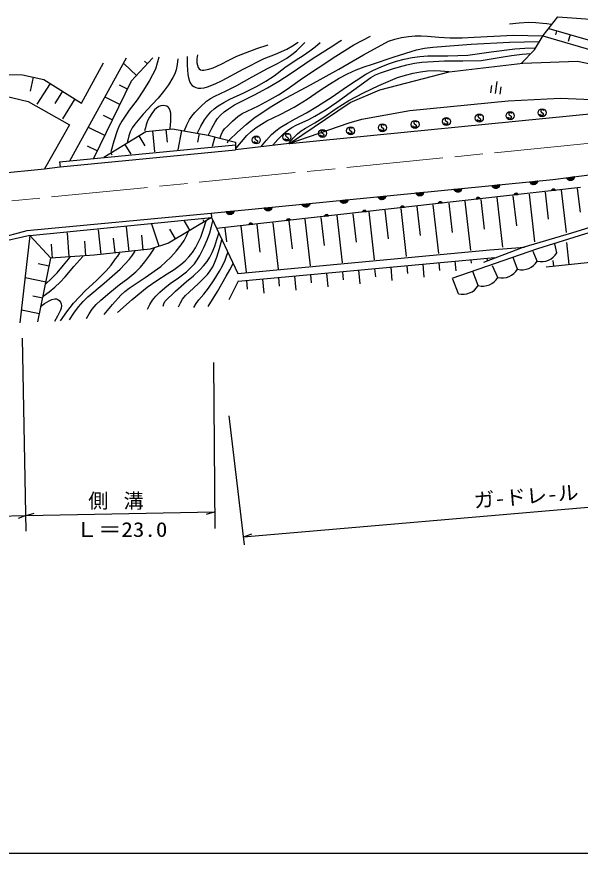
# Model space of a CAD drawing. Units: millimetres, scale not verified. Extents: x 40000 to 680000, y 20000 to 380000.
# Drawn here: x 176351 to 246602, y 205000 to 309266 of the extents above; entities that cross this region are included whole.
import ezdxf
from ezdxf.enums import TextEntityAlignment as Align

# ---------------------------------------------------------------- set-up
doc = ezdxf.new("R2010")
doc.units = ezdxf.units.MM
doc.header["$LTSCALE"] = 1000
doc.linetypes.add('CHAIN', pattern=[18.5, 12, -1.5, 3.5, -1.5])
for name, color, linetype, lineweight in [('M-BGD', 7, 'Continuous', 25), ('M-BMK', 2, 'CHAIN', 13), ('M-TTL-BAND', 7, 'Continuous', 25)]:
    doc.layers.add(name, color=color, linetype=linetype, lineweight=lineweight)
doc.styles.add('ＭＳ ゴシック', font='')
doc.styles.get('ＭＳ ゴシック').set_extended_font_data('MS Gothic')

# ---------------------------------------------------------------- blocks, each defined once
blk = doc.blocks.new('BUHIN3')
at = {"color": 7, "linetype": 'Continuous', "lineweight": 25}
for p, q in [((-453, 598), (453, -598)), ((386, 485), (929, -233)), ((-571, -240), (-28, -957))]:
    blk.add_line(p, q, dxfattribs=at)
blk = doc.blocks.new('BUHIN6')
at = {"color": 7, "linetype": 'Continuous', "lineweight": 25}
for p, q in [((349, 328), (-252, -407)), ((-188, -427), (382, 269)), ((406, 200), (-115, -436)), ((-38, -441), (423, 122)), ((433, 36), (50, -432)), ((173, -381), (409, -92))]:
    blk.add_line(p, q, dxfattribs=at)
blk.add_lwpolyline([(317, 387), (380, 283), (419, 177), (443, 32), (420, -91), (374, -206), (276, -326), (172, -393), (56, -440), (-90, -446), (-204, -431), (-317, -387)], close=True, dxfattribs=at)
blk = doc.blocks.new('BUHIN7')
at = {"color": 7, "linetype": 'Continuous', "lineweight": 25}
for p, q in [((339, 338), (-240, -414)), ((-176, -433), (374, 280)), ((400, 212), (-102, -439)), ((-25, -442), (419, 135)), ((432, 49), (63, -430)), ((184, -375), (411, -80))]:
    blk.add_line(p, q, dxfattribs=at)
blk.add_lwpolyline([(305, 396), (372, 294), (414, 189), (442, 45), (422, -79), (380, -195), (285, -318), (184, -388), (69, -438), (-77, -449), (-191, -437), (-305, -396)], close=True, dxfattribs=at)
blk = doc.blocks.new('BUHIN10')
at = {"color": 7, "linetype": 'Continuous', "lineweight": 25}
for p, q in [((-216, -21), (-28, 216)), ((16, 221), (-211, -64)), ((-89, 189), (-205, 43)), ((-202, -103), (54, 219)), ((91, 215), (-189, -137)), ((-172, -166), (123, 205))]:
    blk.add_line(p, q, dxfattribs=at)
blk.add_lwpolyline([(-156, -196), (-188, -144), (-208, -91), (-221, -19), (-210, 43), (-188, 100), (-140, 161), (-89, 195), (-31, 220), (42, 224), (99, 217), (156, 196)], close=True, dxfattribs=at)
blk = doc.blocks.new('BUHIN74')
at = {"color": 7, "linetype": 'Continuous', "lineweight": 25}
blk.add_lwpolyline([(-71, 351), (-111, 358), (-152, 349), (-200, 326), (-261, 279), (-303, 226), (-324, 162), (-316, 99), (-284, 52), (-259, 23), (-213, -4), (-168, -5), (144, 34), (195, 16), (249, -22), (281, -73), (296, -121), (295, -178), (247, -243), (155, -312), (111, -336), (59, -347), (5, -341), (-58, -317)], dxfattribs=at)
blk.add_circle((0, 0), 498, dxfattribs=at)
blk = doc.blocks.new('BUHIN126')
at = {"color": 7, "linetype": 'Continuous', "lineweight": 25}
blk.add_line((0, 0), (-425, -950), dxfattribs=at)

msp = doc.modelspace()

# ---------------------------------------------------------------- linework, layer by layer
at = {"layer": 'M-BGD'}
for p, q in [((241960, 306914), (243809, 309266)), ((243809, 309266), (250663, 308768)), ((242667, 307813), (247857, 306295)), ((240914, 305154), (241960, 306914)), ((241956, 306899), (249277, 304747)), ((243657, 307524), (243508, 307016)), ((245337, 307032), (245089, 306186)), ((239277, 303468), (240914, 305154)), ((182984, 291325), (190028, 304162)), ((184406, 298509), (187188, 303531)), ((193308, 304136), (190620, 301216)), ((192636, 303406), (192273, 303741)), ((230262, 302379), (239460, 303490)), ((239460, 303490), (246258, 303725)), ((246258, 303725), (250545, 302832)), ((191292, 301946), (189725, 303389)), ((221627, 300144), (230262, 302379)), ((165791, 302282), (177053, 302004)), ((177053, 302004), (179741, 301448)), ((178397, 301726), (178040, 299998)), ((179741, 301448), (184406, 298509)), ((180514, 300961), (178874, 298358)), ((190620, 301216), (185905, 291577)), ((190149, 300252), (189142, 300745)), ((172719, 299913), (177783, 298720)), ((182059, 299988), (181097, 298461)), ((217935, 298559), (221627, 300144)), ((177783, 298720), (182920, 295789)), ((183604, 299015), (182037, 296528)), ((189206, 298324), (187447, 299184)), ((210351, 293476), (217935, 298559)), ((210354, 293468), (259096, 298257)), ((225365, 297584), (237605, 298765)), ((237605, 298765), (244087, 299129)), ((244087, 299129), (249236, 298917)), ((219367, 296494), (225365, 297584)), ((188263, 296396), (187160, 296936)), ((217792, 296039), (219367, 296494)), ((182920, 295789), (179810, 290314)), ((187320, 294468), (185401, 295407)), ((192428, 294960), (195764, 295284)), ((194930, 295203), (195084, 293619)), ((195764, 295284), (200195, 294496)), ((196872, 295087), (196444, 292680)), ((210328, 293463), (217792, 296039)), ((187190, 291762), (192428, 294960)), ((191555, 294427), (192318, 293177)), ((193262, 295041), (193518, 292408)), ((199087, 294693), (198895, 293615)), ((200195, 294496), (203635, 293636)), ((201029, 294288), (200726, 293077)), ((181688, 291200), (203635, 293316)), ((186377, 292541), (185178, 293127)), ((189809, 293361), (190558, 292134)), ((202697, 293871), (202604, 293496)), ((210328, 293463), (203633, 292687)), ((203635, 293636), (203635, 292687)), ((181748, 290577), (203635, 292687)), ((188063, 292295), (188200, 292072)), ((181688, 291200), (181748, 290577)), ((243175, 288985), (260902, 291260)), ((167210, 289052), (179801, 290313)), ((179801, 290313), (181742, 290575)), ((200575, 284790), (243175, 288985)), ((246634, 287974), (201269, 282869)), ((246229, 287866), (246571, 284921)), ((238215, 286939), (238632, 283212)), ((240215, 287167), (240909, 281196)), ((242219, 287400), (242611, 284030)), ((244224, 287633), (244836, 282370)), ((228238, 285822), (228917, 279759)), ((230233, 286046), (230642, 282390)), ((232229, 286269), (232914, 280146)), ((234224, 286492), (234637, 282801)), ((236219, 286716), (236911, 280534)), ((177628, 282619), (200570, 284789)), ((200570, 284789), (200630, 284251)), ((218261, 284706), (218658, 281157)), ((220256, 284929), (220922, 278984)), ((222252, 285152), (222653, 281568)), ((224247, 285376), (224919, 279372)), ((226242, 285599), (226648, 281979)), ((245534, 282327), (254101, 284968)), ((177989, 281990), (200634, 284260)), ((200633, 284257), (195258, 281049)), ((197945, 282653), (197219, 283870)), ((199737, 283722), (199591, 283966)), ((200634, 284260), (203900, 277283)), ((210280, 283812), (210669, 280335)), ((212275, 284036), (212927, 278210)), ((214270, 284259), (214664, 280746)), ((216266, 284482), (216924, 278597)), ((241307, 280385), (254031, 284319)), ((171691, 281019), (177636, 282620)), ((186871, 279646), (186555, 282717)), ((190370, 280007), (190053, 283081)), ((194126, 280663), (193189, 283413)), ((196154, 281583), (195427, 282801)), ((202298, 282919), (202491, 281196)), ((204294, 283142), (204932, 277435)), ((206289, 283366), (206674, 279923)), ((208284, 283589), (208930, 277822)), ((177988, 281990), (172001, 280627)), ((177988, 281990), (176746, 271114)), ((180605, 279155), (177989, 281990)), ((182883, 279325), (182661, 282312)), ((188620, 279826), (188431, 281670)), ((192119, 280187), (191929, 282033)), ((239473, 280532), (245534, 282327)), ((180808, 279170), (180677, 280926)), ((184959, 279479), (184823, 281308)), ((195258, 281049), (192994, 280277)), ((234563, 278670), (239473, 280532)), ((235343, 280199), (239639, 280543)), ((243701, 279839), (243426, 280961)), ((245220, 278364), (244918, 281137)), ((185996, 279556), (180605, 279155)), ((192994, 280277), (185996, 279556)), ((203900, 277283), (235343, 280199)), ((230612, 276697), (241307, 280385)), ((241243, 278818), (240726, 279999)), ((255712, 279506), (242358, 278053)), ((178991, 271226), (180605, 279155)), ((180403, 278164), (179010, 278448)), ((203950, 276286), (235964, 279244)), ((226967, 278413), (227118, 276785)), ((228967, 278598), (229056, 277629)), ((230966, 278783), (231077, 277583)), ((232965, 278967), (233005, 278535)), ((234965, 279152), (234987, 278912)), ((238785, 277798), (238254, 279244)), ((243312, 278157), (243234, 278877)), ((216971, 277489), (217065, 276472)), ((218970, 277674), (219126, 275992)), ((220969, 277859), (221062, 276858)), ((222969, 278044), (223122, 276388)), ((224968, 278228), (225059, 277243)), ((233869, 275756), (233219, 277505)), ((236327, 276777), (235668, 278214)), ((180000, 276182), (177386, 276714)), ((204975, 276381), (205073, 275314)), ((206974, 276566), (207137, 274802)), ((208974, 276750), (209071, 275700)), ((210973, 276935), (211133, 275198)), ((212972, 277120), (213068, 276086)), ((214971, 277305), (215129, 275595)), ((231411, 274735), (230724, 276543)), ((203950, 276286), (202775, 273986)), ((179596, 274199), (178376, 274448)), ((179192, 272217), (176925, 272678)), ((177527, 245129), (177082, 269219)), ((201074, 245495), (200917, 266150)), ((204739, 243447), (202841, 259521)), ((204623, 244428), (298718, 252521)), ((177491, 247084), (201058, 247536)), ((177543, 247085), (178537, 247391)), ((200953, 247534), (199959, 247227)), ((155612, 246664), (177491, 247084)), ((204680, 244433), (205652, 244805))]:
    msp.add_line(p, q, dxfattribs=at)
for points in [[(237777, 308398), (238984, 308523), (240189, 308588), (241054, 308564), (241928, 308479), (242443, 308411), (242969, 308336)], [(201725, 294158), (201832, 294546), (201994, 294905), (202271, 295281), (202609, 295634), (203240, 296258), (203899, 296825), (204467, 297187), (205077, 297504), (206492, 298173), (207875, 298894), (208984, 299547), (210060, 300252), (211970, 301600), (213913, 302898), (216122, 304360), (218371, 305775), (219394, 306320), (220441, 306843)], [(202813, 293879), (203855, 294879), (204938, 295836), (205919, 296609), (206937, 297333), (208155, 298118), (209405, 298851), (212972, 300775), (216509, 302751), (219584, 304516), (222677, 306220), (223491, 306467), (224335, 306659), (225176, 306804), (226021, 306890), (226787, 306901), (227553, 306852), (228971, 306708), (230397, 306624), (231895, 306634), (233392, 306705), (235825, 306858), (238269, 306952), (240076, 306946), (241895, 306905)], [(197279, 295091), (197556, 295782), (197884, 296439), (198190, 296887), (198553, 297311), (199273, 298054), (200028, 298746), (200520, 299080), (201046, 299366), (202442, 300010), (203802, 300705), (205702, 301785), (207632, 302812), (208839, 303441), (210016, 304122), (210628, 304551), (211211, 305034), (211740, 305523), (212264, 306035)], [(197590, 304325), (197601, 303215), (197674, 302081), (197744, 301650), (197872, 301239), (198015, 300964), (198214, 300714), (198415, 300552), (198658, 300436), (198973, 300362), (199310, 300346), (199730, 300397), (200145, 300508), (201070, 300892), (201973, 301333), (204570, 302723), (207213, 304068), (208625, 304617), (210017, 305224), (210735, 305635), (211425, 306097)], [(198881, 304512), (198817, 304026), (198813, 303529), (198867, 303229), (198985, 302924), (199099, 302758), (199255, 302639), (199453, 302585), (199688, 302589), (200278, 302725), (200829, 302913), (201830, 303364), (202779, 303858), (203807, 304345), (204878, 304785), (206277, 305296), (207702, 305781)], [(198896, 294780), (199306, 295610), (199775, 296422), (200136, 296927), (200543, 297393), (200975, 297791), (201456, 298149), (202175, 298588), (202932, 298979), (204649, 299777), (206338, 300630), (207402, 301243), (208435, 301908), (209785, 302920), (211169, 303881), (212053, 304426), (212903, 305018), (213539, 305532), (214161, 306066)], [(200277, 294548), (200654, 295358), (201084, 296139), (201396, 296586), (201755, 296995), (202223, 297416), (202732, 297792), (203516, 298278), (204336, 298714), (205986, 299526), (207607, 300389), (209027, 301238), (210418, 302139), (213190, 304002), (215998, 305816), (216419, 306084), (216841, 306352)], [(203715, 292884), (204352, 293688), (205041, 294459), (205589, 294971), (206184, 295443), (206849, 295889), (207544, 296283), (209254, 297106), (210936, 297982), (212561, 299011), (214163, 300096), (215342, 300868), (216553, 301588), (217594, 302141), (218661, 302639), (219662, 303035), (220683, 303374), (223422, 304274), (226192, 305121), (227199, 305335), (228225, 305491), (233008, 305829), (237789, 306106), (239634, 306144), (241477, 306190)], [(206877, 293152), (207471, 293885), (208104, 294571), (208631, 295035), (209197, 295453), (210106, 296020), (211062, 296545), (212469, 297301), (213834, 298103), (215660, 299284), (217461, 300521), (218658, 301333), (219889, 302096), (220817, 302593), (221781, 303040), (222713, 303407), (223674, 303721), (224641, 303979), (225631, 304179), (226611, 304318), (227597, 304397), (230100, 304406), (232590, 304475), (235504, 304895), (238430, 305254), (239677, 305336), (240927, 305400)], [(208282, 293257), (208908, 293970), (209578, 294641), (210096, 295069), (210658, 295454), (211289, 295801), (211952, 296097), (212753, 296450), (213530, 296859), (214918, 297706), (216271, 298604), (218371, 300173), (220510, 301696), (221096, 302009), (221709, 302267), (223335, 302798), (224984, 303273), (225922, 303462), (226871, 303592), (228265, 303702), (229664, 303752), (231956, 303761), (234255, 303831), (235499, 304000), (236747, 304230), (238038, 304442), (239346, 304595), (239883, 304648), (240420, 304698)], [(194061, 304231), (193874, 303474), (193631, 302739), (193285, 302009), (192883, 301302), (192157, 300097), (191379, 298925), (190387, 297601), (189445, 296241), (189131, 295652), (188869, 295029), (188459, 293737), (188098, 292417)], [(196450, 304030), (196367, 303332), (196223, 302643), (196047, 302160), (195811, 301686), (195252, 300789), (194648, 299933), (193970, 299113), (193244, 298331), (192133, 297128), (191067, 295887), (190756, 295421), (190496, 294924), (190316, 294418), (190190, 293884), (190160, 293736), (190130, 293579)], [(210325, 293529), (210811, 294116), (211337, 294657), (211818, 295036), (212339, 295369), (213506, 296039), (214634, 296756), (216180, 297813), (217760, 298819), (219598, 299783), (221473, 300698), (222643, 301213), (223836, 301672), (224797, 301980), (225784, 302232), (226668, 302403), (227572, 302515), (228370, 302552), (229169, 302528), (229698, 302490), (230237, 302443)], [(195490, 295321), (195547, 296267), (195544, 297266), (195498, 297549), (195395, 297802), (195260, 297967), (195071, 298098), (194843, 298181), (194601, 298203), (194318, 298163), (194049, 298063), (193767, 297886), (193516, 297654), (193178, 297224), (192886, 296754), (192657, 296278), (192486, 295783), (192386, 295409), (192297, 295030)], [(188918, 272401), (190741, 274004), (192607, 275564), (193826, 276406), (195094, 277208), (195969, 277778), (196815, 278402), (197335, 278854), (197813, 279350), (198245, 279890), (198635, 280473), (198989, 281114), (199288, 281780), (199647, 282788), (199960, 283824)], [(192646, 272814), (192932, 273383), (193271, 273920), (193695, 274438), (194172, 274925), (194802, 275494), (195476, 276020), (196505, 276726), (197496, 277478), (198018, 277956), (198498, 278478), (198860, 278975), (199173, 279507), (199684, 280504), (200138, 281525), (200411, 282315), (200626, 283126), (200708, 283477), (200790, 283839)], [(187243, 272154), (188271, 273386), (189349, 274582), (189839, 275037), (190373, 275451), (192372, 276774), (194332, 278145), (194955, 278701), (195547, 279309), (196229, 280050), (196861, 280828), (197222, 281388), (197529, 281977), (197650, 282237), (197769, 282499)], [(194607, 273173), (194688, 273499), (194822, 273791), (196157, 275058), (197531, 276278), (198373, 276966), (199183, 277707), (199652, 278214), (200082, 278768), (200425, 279308), (200720, 279886), (201037, 280673), (201301, 281491), (201418, 281894), (201531, 282298)], [(196528, 273113), (196747, 273606), (197017, 274065), (197401, 274521), (197841, 274948), (199005, 276021), (200126, 277139), (200484, 277605), (200793, 278106), (201066, 278692), (201283, 279301), (201615, 280378), (201931, 281458)], [(181813, 271374), (182603, 272476), (183448, 273550), (184166, 274355), (184934, 275127), (186239, 276337), (187498, 277587), (188110, 278307), (188680, 279073), (188935, 279440), (189192, 279819)], [(182949, 271494), (183483, 272329), (184065, 273127), (184626, 273764), (185231, 274360), (187267, 276069), (189256, 277818), (189846, 278414), (190390, 279049), (190767, 279539), (191133, 280039)], [(185030, 271634), (185366, 272236), (185754, 272804), (186262, 273384), (186820, 273929), (187955, 274902), (189136, 275836), (190192, 276624), (191208, 277460), (191776, 278063), (192306, 278715), (192929, 279553), (193506, 280419)], [(198429, 273033), (198722, 273516), (199065, 273965), (199676, 274674), (200242, 275424), (200965, 276466), (201644, 277550), (202007, 278227), (202319, 278940), (202499, 279407), (202671, 279877)], [(179633, 274433), (180379, 274959), (181102, 275543), (181763, 276178), (182382, 276856), (183479, 278128), (184575, 279398)], [(179940, 275942), (180678, 276628), (181375, 277358), (182196, 278312), (182994, 279298)], [(200214, 273162), (201367, 275034), (202467, 276935), (202897, 277713), (203324, 278493)], [(179304, 273133), (179823, 273510), (180403, 273856), (180743, 274006), (181095, 274096), (181298, 274093), (181487, 274029), (181660, 273893), (181798, 273706), (181892, 273481), (181925, 273249), (181889, 272962), (181789, 272674), (181438, 271964), (181061, 271292)]]:
    msp.add_lwpolyline(points, dxfattribs=at)
for centre in [(241791, 280968), (239333, 279947), (236875, 278926), (234417, 277905), (231959, 276884)]:
    msp.add_arc(centre, 2218, 255.68176, 329.42151, dxfattribs=at)
at = {"layer": 'M-BMK'}
msp.add_line((162295, 284973), (259908, 294702), dxfattribs=at)
at = {"layer": 'M-TTL-BAND'}
msp.add_line((40000, 205000), (579000, 205000), dxfattribs=at)

# ---------------------------------------------------------------- block references
at = {"layer": 'M-BGD', "rotation": 314.92377}
for name, p in [('BUHIN3', (236091, 300457)), ('BUHIN74', (234018, 296642)), ('BUHIN74', (237859, 296933)), ('BUHIN74', (241846, 297296)), ('BUHIN74', (221932, 295427)), ('BUHIN74', (226009, 295836)), ('BUHIN74', (229919, 296204)), ('BUHIN74', (214468, 294730)), ('BUHIN74', (217967, 295050)), ('BUHIN74', (206210, 293907)), ('BUHIN74', (210034, 294271)), ('BUHIN6', (240808, 288752)), ('BUHIN7', (245391, 289269)), ('BUHIN6', (226608, 287353)), ('BUHIN6', (231342, 287820)), ('BUHIN6', (236075, 288286)), ('BUHIN10', (243259, 287594)), ('BUHIN6', (217142, 286421)), ('BUHIN6', (221875, 286887)), ('BUHIN10', (233879, 286539)), ('BUHIN10', (238605, 287070)), ('BUHIN6', (207675, 285489)), ('BUHIN6', (212408, 285955)), ('BUHIN10', (224427, 285475)), ('BUHIN10', (229153, 286007)), ('BUHIN6', (202942, 285023)), ('BUHIN10', (214975, 284411)), ('BUHIN10', (219701, 284943)), ('BUHIN10', (205523, 283348)), ('BUHIN10', (210249, 283879)), ('BUHIN126', (177491, 247084))]:
    msp.add_blockref(name, p, dxfattribs=at)

# ---------------------------------------------------------------- texts
at = {"layer": 'M-BGD', "style": 'ＭＳ ゴシック', "width": 1.05}
msp.add_text('ガ-ドレ-ル', height=1833, rotation=4.7, dxfattribs=at).set_placement((233423, 247498), align=Align.BOTTOM_LEFT)
at = {"layer": 'M-BGD', "style": 'ＭＳ ゴシック', "width": 1.15}
msp.add_text('Ｌ＝23.0', height=1833, dxfattribs=at).set_placement((183647, 243885), align=Align.BOTTOM_LEFT)
at = {"layer": 'M-BGD', "insert": (185268, 247816), "char_height": 1833, "attachment_point": 7, "style": 'ＭＳ ゴシック'}
msp.add_mtext('\\T1.76;側溝', dxfattribs=at)

doc.saveas('drawing.dxf')
